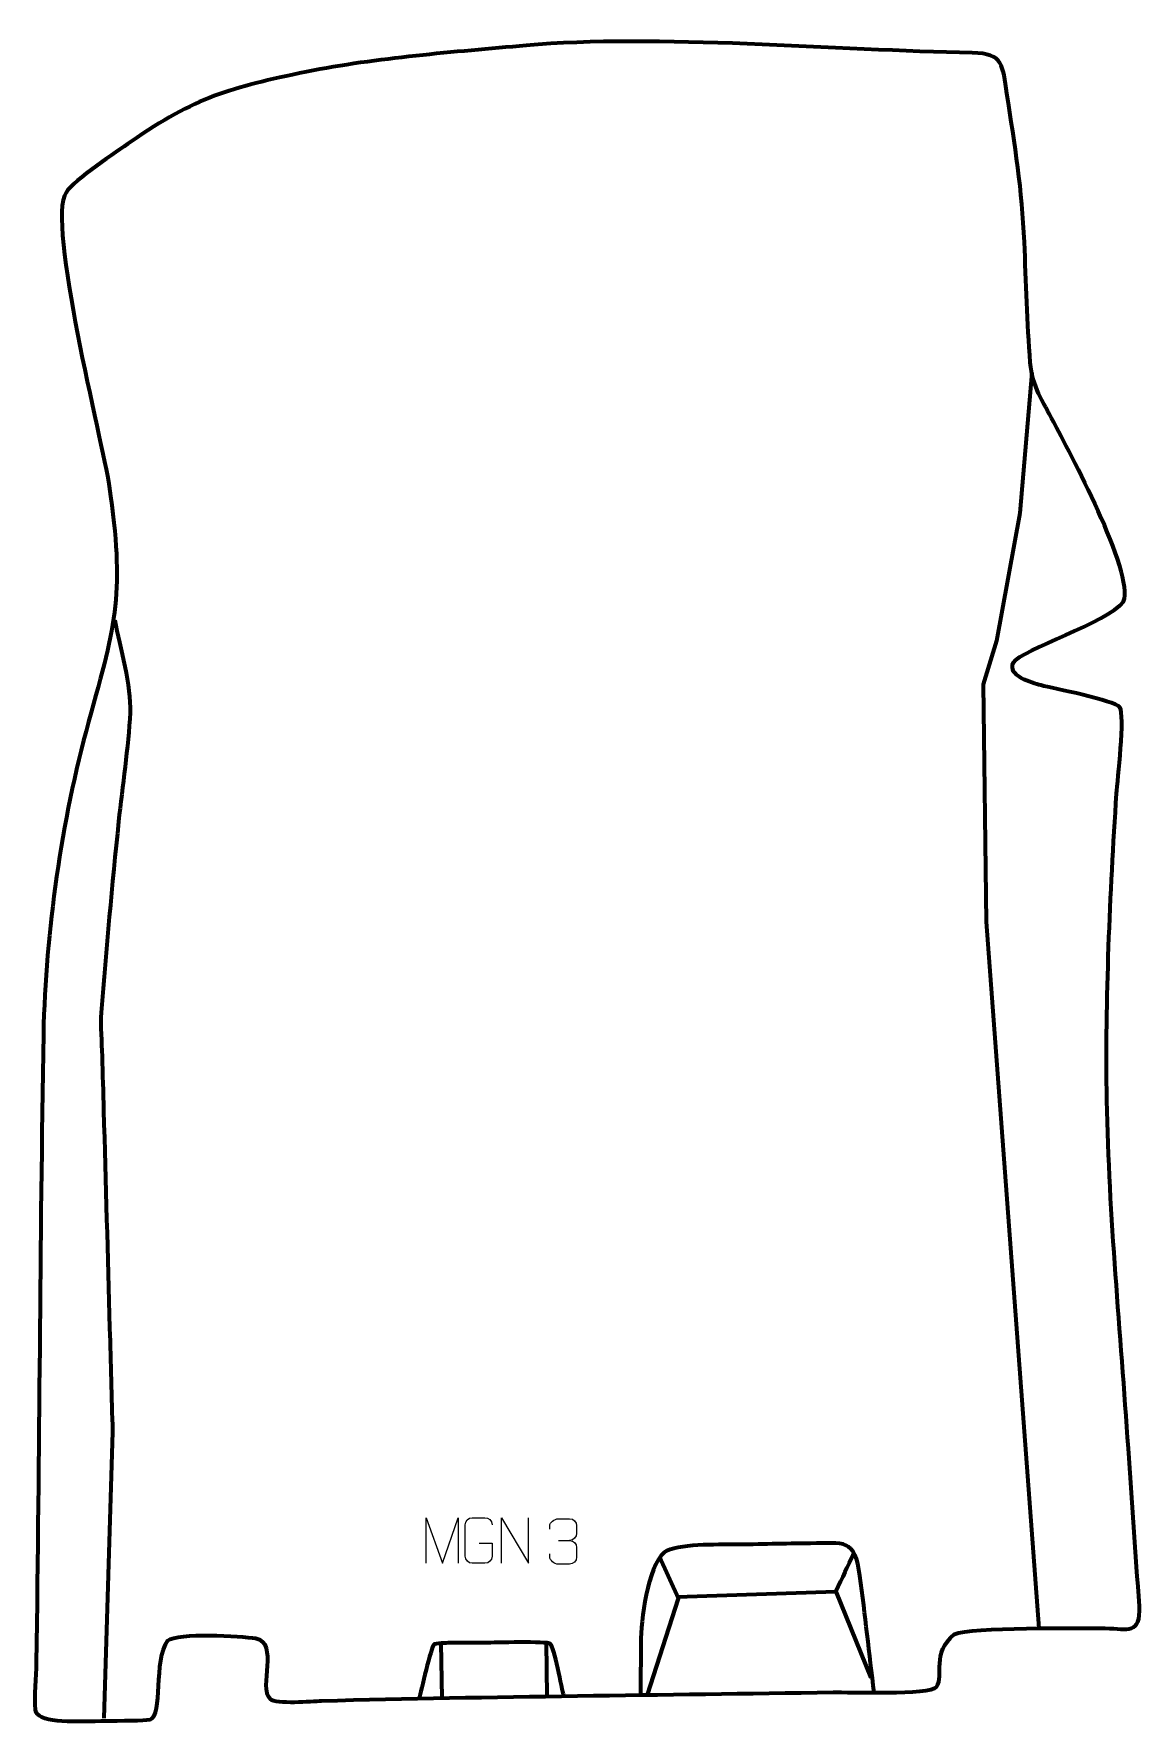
# Model space of a CAD drawing. Header units: millimetres. Extents: x -534 to 73, y -22 to 906.
import ezdxf

# ---------------------------------------------------------------- set-up
doc = ezdxf.new("R2010")
doc.units = ezdxf.units.MM
doc.header["$MEASUREMENT"] = 0
doc.layers.add('layer 2', color=7, linetype='Continuous')
doc.layers.add('layer 3', color=7, linetype='Continuous')

msp = doc.modelspace()

# ---------------------------------------------------------------- linework, layer by layer
at = {"layer": 'layer 2', "color": 140, "lineweight": 158}
for points, knots in [([(13.856, 719.3213), (13.856, 719.3213), (7.2914, 642.291), (7.2914, 642.291), (7.2914, 642.291), (7.2914, 642.291), (-5.5078, 572.0442), (-5.5078, 572.0442), (-5.5078, 572.0442), (-5.5078, 572.0442), (-12.7839, 548.0994), (-12.7839, 548.0994), (-12.7839, 548.0994), (-12.7839, 548.0994), (-11.1769, 417.5289), (-11.1769, 417.5289), (-11.1769, 417.5289), (-11.1769, 417.5289), (17.7746, 29.399), (17.7746, 29.399)], [0, 0, 0, 0, 0.16666667, 0.16666667, 0.16666667, 0.16666667, 0.33333333, 0.33333333, 0.33333333, 0.33333333, 0.5, 0.5, 0.5, 0.5, 0.66666667, 0.66666667, 0.66666667, 0.66666667, 1, 1, 1, 1]), ([(-489.9923, 583.3878), (-486.9756, 568.7062), (-480.9465, 547.0797), (-481.5241, 532.6866), (-481.5241, 532.6866), (-482.5205, 513.1578), (-485.8134, 492.3216), (-487.8406, 472.6419), (-487.8406, 472.6419), (-491.4079, 438.0104), (-494.7603, 402.5719), (-497.392, 367.8695), (-497.392, 367.8695), (-497.9549, 360.4468), (-497.1572, 351.4355), (-496.9103, 343.8594), (-496.9103, 343.8594), (-496.6336, 333.8871), (-496.3569, 323.9148), (-496.0802, 313.9425), (-496.0802, 313.9425), (-494.9734, 274.0532), (-493.8667, 234.1639), (-492.7599, 194.2747), (-492.7599, 194.2747), (-492.2342, 175.3273), (-491.7085, 156.3799), (-491.1828, 137.4325), (-491.1828, 137.4325), (-491.1828, 137.4325), (-495.8883, -19.9714), (-495.8883, -19.9714)], [0, 0, 0, 0, 0.11111111, 0.11111111, 0.11111111, 0.11111111, 0.22222222, 0.22222222, 0.22222222, 0.22222222, 0.33333333, 0.33333333, 0.33333333, 0.33333333, 0.44444444, 0.44444444, 0.44444444, 0.44444444, 0.55555556, 0.55555556, 0.55555556, 0.55555556, 0.66666667, 0.66666667, 0.66666667, 0.66666667, 0.77777778, 0.77777778, 0.77777778, 0.77777778, 1, 1, 1, 1]), ([(-72.7095, -5.98), (-75.4233, 15.3396), (-77.6376, 36.8932), (-80.5141, 58.1479), (-80.5141, 58.1479), (-83.3243, 78.913), (-89.056, 76.1745), (-107.7698, 76.069), (-107.7698, 76.069), (-121.7239, 75.9903), (-135.6538, 75.4443), (-149.6058, 75.3441), (-149.6058, 75.3441), (-158.1719, 75.312), (-181.2865, 75.9598), (-188.0652, 71.0759), (-188.0652, 71.0759), (-197.3049, 63.2721), (-200.8113, 33.4841), (-200.9071, 21.4051), (-200.9071, 21.4051), (-200.9584, 14.9418), (-201.002, 8.4788), (-201.057, 2.0155), (-201.057, 2.0155), (-201.0829, -0.9777), (-201.1089, -3.9708), (-201.1349, -6.9639)], [0, 0, 0, 0, 0.125, 0.125, 0.125, 0.125, 0.25, 0.25, 0.25, 0.25, 0.375, 0.375, 0.375, 0.375, 0.5, 0.5, 0.5, 0.5, 0.625, 0.625, 0.625, 0.625, 0.75, 0.75, 0.75, 0.75, 1, 1, 1, 1]), ([(-197.3036, -7.2137), (-197.3036, -7.2137), (-180.1921, 45.6957), (-180.1921, 45.6957), (-180.1921, 45.6957), (-180.1921, 45.6957), (-190.6714, 68.5654), (-190.6714, 68.5654)], [0, 0, 0, 0, 0.33333333, 0.33333333, 0.33333333, 0.33333333, 1, 1, 1, 1]), ([(-180.8938, 46.6143), (-151.8557, 47.5891), (-122.8176, 48.5639), (-93.7795, 49.5387), (-93.7795, 49.5387), (-93.7795, 49.5387), (-74.5971, 2.1641), (-74.5971, 2.1641)], [0, 0, 0, 0, 0.33333333, 0.33333333, 0.33333333, 0.33333333, 1, 1, 1, 1]), ([(-243.2752, -7.8578), (-244.1624, -3.8922), (-248.6634, 19.3447), (-250.5487, 20.8439), (-250.5487, 20.8439), (-252.4502, 22.3559), (-281.7312, 21.4526), (-286.3451, 21.4283), (-286.3451, 21.4283), (-292.9302, 21.3935), (-299.5153, 21.3658), (-306.1005, 21.3448), (-306.1005, 21.3448), (-307.3703, 21.3408), (-313.7825, 21.1285), (-314.5857, 20.5049), (-314.5857, 20.5049), (-316.122, 19.3121), (-321.8312, -5.462), (-322.7794, -9.212)], [0, 0, 0, 0, 0.16666667, 0.16666667, 0.16666667, 0.16666667, 0.33333333, 0.33333333, 0.33333333, 0.33333333, 0.5, 0.5, 0.5, 0.5, 0.66666667, 0.66666667, 0.66666667, 0.66666667, 1, 1, 1, 1])]:
    msp.add_open_spline(points, degree=3, knots=knots, dxfattribs=at)
at = {"layer": 'layer 2', "color": 250, "lineweight": 9}
for points, knots in [([(-318.8681, 65.1671), (-318.8681, 65.1671), (-318.8681, 90.125), (-318.8681, 90.125), (-318.8681, 90.125), (-318.8681, 90.125), (-309.943, 65.1671), (-309.943, 65.1671), (-309.943, 65.1671), (-309.943, 65.1671), (-301.1831, 90.1245), (-301.1831, 90.1245), (-301.1831, 90.1245), (-301.1831, 90.1245), (-301.1831, 65.1671), (-301.1831, 65.1671)], [0, 0, 0, 0, 0.2, 0.2, 0.2, 0.2, 0.4, 0.4, 0.4, 0.4, 0.6, 0.6, 0.6, 0.6, 1, 1, 1, 1]), ([(-289.7707, 76.155), (-289.7707, 76.155), (-282.6026, 76.155), (-282.6026, 76.155), (-282.6026, 76.155), (-282.6026, 76.155), (-282.6026, 68.9869), (-282.6026, 68.9869), (-282.6026, 68.9869), (-282.7423, 66.6635), (-284.4195, 65.1839), (-286.5673, 65.1731), (-286.5673, 65.1731), (-288.8991, 65.1735), (-291.2311, 65.1735), (-293.5626, 65.1731), (-293.5626, 65.1731), (-295.4875, 65.0677), (-297.4597, 66.9522), (-297.4485, 68.9695), (-297.4485, 68.9695), (-297.4481, 74.7396), (-297.4481, 80.5093), (-297.4485, 86.2786), (-297.4485, 86.2786), (-297.4443, 88.4167), (-295.6975, 90.1359), (-293.5452, 90.1225), (-293.5452, 90.1225), (-291.2195, 90.1225), (-288.8934, 90.1225), (-286.5673, 90.1225), (-286.5673, 90.1225), (-284.6206, 90.1579), (-282.6292, 88.6664), (-282.6026, 86.2287)], [0, 0, 0, 0, 0.1, 0.1, 0.1, 0.1, 0.2, 0.2, 0.2, 0.2, 0.3, 0.3, 0.3, 0.3, 0.4, 0.4, 0.4, 0.4, 0.5, 0.5, 0.5, 0.5, 0.6, 0.6, 0.6, 0.6, 0.7, 0.7, 0.7, 0.7, 0.8, 0.8, 0.8, 0.8, 1, 1, 1, 1]), ([(-277.3737, 65.1707), (-277.3737, 65.1707), (-277.3737, 90.1242), (-277.3737, 90.1242), (-277.3737, 90.1242), (-277.3737, 90.1242), (-262.7189, 65.1707), (-262.7189, 65.1707), (-262.7189, 65.1707), (-262.7189, 65.1707), (-262.7189, 90.1242), (-262.7189, 90.1242)], [0, 0, 0, 0, 0.25, 0.25, 0.25, 0.25, 0.5, 0.5, 0.5, 0.5, 1, 1, 1, 1]), ([(-250.9351, 83.8822), (-250.9351, 83.8822), (-250.9351, 85.7394), (-250.9351, 85.7394), (-250.9351, 85.7394), (-250.9494, 87.4813), (-248.2849, 89.5994), (-246.2258, 89.5767), (-246.2258, 89.5767), (-244.1617, 89.5767), (-242.0977, 89.5767), (-240.034, 89.5767), (-240.034, 89.5767), (-237.8395, 89.5855), (-236.2412, 87.7387), (-236.1968, 85.8266), (-236.1968, 85.8266), (-236.1972, 84.3915), (-236.1972, 82.9564), (-236.1968, 81.5209), (-236.1968, 81.5209), (-236.2454, 79.8674), (-237.848, 77.6374), (-240.0463, 77.6474), (-240.0463, 77.6474), (-237.8426, 77.6362), (-236.2346, 75.833), (-236.1806, 73.7735), (-236.1806, 73.7735), (-236.181, 71.9888), (-236.181, 70.2041), (-236.1806, 68.419), (-236.1806, 68.419), (-236.1705, 66.3576), (-238.2254, 64.5945), (-240.0463, 64.6026), (-240.0463, 64.6026), (-242.1116, 64.6029), (-244.1768, 64.6029), (-246.2424, 64.6026), (-246.2424, 64.6026), (-248.411, 64.6141), (-250.942, 67.0143), (-250.9606, 68.4761), (-250.9606, 68.4761), (-250.9606, 68.4761), (-250.9606, 70.3847), (-250.9606, 70.3847)], [0, 0, 0, 0, 0.07692308, 0.07692308, 0.07692308, 0.07692308, 0.15384615, 0.15384615, 0.15384615, 0.15384615, 0.23076923, 0.23076923, 0.23076923, 0.23076923, 0.30769231, 0.30769231, 0.30769231, 0.30769231, 0.38461538, 0.38461538, 0.38461538, 0.38461538, 0.46153846, 0.46153846, 0.46153846, 0.46153846, 0.53846154, 0.53846154, 0.53846154, 0.53846154, 0.61538462, 0.61538462, 0.61538462, 0.61538462, 0.69230769, 0.69230769, 0.69230769, 0.69230769, 0.76923077, 0.76923077, 0.76923077, 0.76923077, 0.84615385, 0.84615385, 0.84615385, 0.84615385, 1, 1, 1, 1])]:
    msp.add_open_spline(points, degree=3, knots=knots, dxfattribs=at)
msp.add_open_spline([(-246.2254, 77.637), (-246.2254, 77.637), (-240.029, 77.637), (-240.029, 77.637)], degree=3, dxfattribs=at)
at = {"layer": 'layer 2', "color": 140, "lineweight": 158}
for points in [[(-83.8515, 70.7616), (-87.492, 62.9793), (-90.139, 57.321), (-93.7795, 49.5387)], [(-310.736, 21.1837), (-310.736, 21.1837), (-310.164, -8.9654), (-310.164, -8.9654)], [(-252.9303, 21.6526), (-252.9303, 21.6526), (-252.4831, -7.9948), (-252.4831, -7.9948)]]:
    msp.add_open_spline(points, degree=3, dxfattribs=at)
at = {"layer": 'layer 3', "color": 242, "lineweight": 158}
msp.add_open_spline([(-384.6867, 884.7295), (-345.451, 892.5288), (-303.8709, 895.5917), (-263.982, 899.2181), (-263.982, 899.2181), (-193.2094, 905.6523), (-92.3291, 896.4867), (-18.8398, 895.1609), (-18.8398, 895.1609), (-1.2126, 894.8429), (-2.3219, 888.4312), (0.1888, 872.7362), (0.1888, 872.7362), (4.714, 844.4801), (8.57, 819.8963), (9.8453, 791.1278), (9.8453, 791.1278), (10.8048, 769.3667), (11.3129, 746.6414), (13.0744, 725.014), (13.0744, 725.014), (14.1906, 711.3094), (19.8657, 704.1192), (25.9422, 692.2734), (25.9422, 692.2734), (33.5585, 677.5345), (70.5728, 609.4429), (64.2848, 593.5924), (64.2848, 593.5924), (55.4639, 581.9609), (8.3647, 567.3424), (3.8869, 560.2234), (3.8869, 560.2234), (0.1115, 552.5822), (13.8887, 549.0354), (18.8492, 547.5936), (18.8492, 547.5936), (25.7905, 545.8697), (59.3407, 539.3565), (62.2616, 535.5088), (62.2616, 535.5088), (65.3108, 531.4922), (61.0211, 495.4418), (60.4798, 488.0948), (60.4798, 488.0948), (56.8098, 432.8976), (54.3024, 374.7967), (55.1175, 319.5214), (55.1175, 319.5214), (56.3961, 256.1332), (62.7203, 191.6414), (66.967, 128.2545), (66.967, 128.2545), (68.9144, 99.3037), (70.8309, 70.4707), (73.1284, 41.5424), (73.1284, 41.5424), (73.4775, 25.8514), (67.2493, 29.1619), (54.1534, 29.3677), (54.1534, 29.3677), (40.7532, 29.5147), (-20.1375, 30.1126), (-28.5079, 26.1247), (-28.5079, 26.1247), (-41.4685, 15.8473), (-33.9755, 3.5613), (-38.4125, -2.7586), (-38.4125, -2.7586), (-41.6898, -7.4268), (-87.6937, -5.6127), (-95.1863, -5.7373), (-95.1863, -5.7373), (-188.8414, -7.2892), (-282.7368, -7.979), (-376.3476, -10.4489), (-376.3476, -10.4489), (-381.4126, -10.6909), (-401.5281, -12.3907), (-404.6542, -9.3551), (-404.6542, -9.3551), (-411.3216, -2.8809), (-399.5912, 21.1583), (-412.5571, 23.9333), (-412.5571, 23.9333), (-420.5597, 25.0334), (-455.5731, 27.2178), (-460.807, 22.6029), (-460.807, 22.6029), (-468.8532, 11.9813), (-462.9804, -18.6622), (-470.5883, -20.6558), (-470.5883, -20.6558), (-474.0785, -21.5703), (-485.2107, -21.2264), (-497.5303, -21.5449), (-497.5303, -21.5449), (-514.3217, -21.9791), (-533.0497, -22.2398), (-533.7193, -15.4699), (-533.7193, -15.4699), (-534.4486, -8.0954), (-533.2631, 2.6821), (-533.13, 10.6405), (-533.13, 10.6405), (-531.3451, 125.7313), (-531.1009, 240.887), (-529.1941, 355.9441), (-529.1941, 355.9441), (-527.7982, 413.0025), (-519.4087, 472.5476), (-504.3529, 527.6021), (-504.3529, 527.6021), (-488.9214, 582.7861), (-484.6465, 598.8067), (-492.991, 656.9584), (-492.991, 656.9584), (-496.8179, 681.886), (-527.6755, 801.8666), (-516.7409, 818.499), (-516.7409, 818.499), (-512.2358, 825.3515), (-489.0525, 840.7584), (-481.1505, 846.2368), (-481.1505, 846.2368), (-445.7128, 870.9365), (-426.3869, 876.0551), (-384.6867, 884.7295)], degree=3, knots=[0, 0, 0, 0, 0.03030303, 0.03030303, 0.03030303, 0.03030303, 0.06060606, 0.06060606, 0.06060606, 0.06060606, 0.09090909, 0.09090909, 0.09090909, 0.09090909, 0.12121212, 0.12121212, 0.12121212, 0.12121212, 0.15151515, 0.15151515, 0.15151515, 0.15151515, 0.18181818, 0.18181818, 0.18181818, 0.18181818, 0.21212121, 0.21212121, 0.21212121, 0.21212121, 0.24242424, 0.24242424, 0.24242424, 0.24242424, 0.27272727, 0.27272727, 0.27272727, 0.27272727, 0.3030303, 0.3030303, 0.3030303, 0.3030303, 0.33333333, 0.33333333, 0.33333333, 0.33333333, 0.36363636, 0.36363636, 0.36363636, 0.36363636, 0.39393939, 0.39393939, 0.39393939, 0.39393939, 0.42424242, 0.42424242, 0.42424242, 0.42424242, 0.45454545, 0.45454545, 0.45454545, 0.45454545, 0.48484848, 0.48484848, 0.48484848, 0.48484848, 0.51515152, 0.51515152, 0.51515152, 0.51515152, 0.54545455, 0.54545455, 0.54545455, 0.54545455, 0.57575758, 0.57575758, 0.57575758, 0.57575758, 0.60606061, 0.60606061, 0.60606061, 0.60606061, 0.63636364, 0.63636364, 0.63636364, 0.63636364, 0.66666667, 0.66666667, 0.66666667, 0.66666667, 0.6969697, 0.6969697, 0.6969697, 0.6969697, 0.72727273, 0.72727273, 0.72727273, 0.72727273, 0.75757576, 0.75757576, 0.75757576, 0.75757576, 0.78787879, 0.78787879, 0.78787879, 0.78787879, 0.81818182, 0.81818182, 0.81818182, 0.81818182, 0.84848485, 0.84848485, 0.84848485, 0.84848485, 0.87878788, 0.87878788, 0.87878788, 0.87878788, 0.90909091, 0.90909091, 0.90909091, 0.90909091, 0.93939394, 0.93939394, 0.93939394, 0.93939394, 1, 1, 1, 1], dxfattribs=at)

doc.saveas('drawing.dxf')
